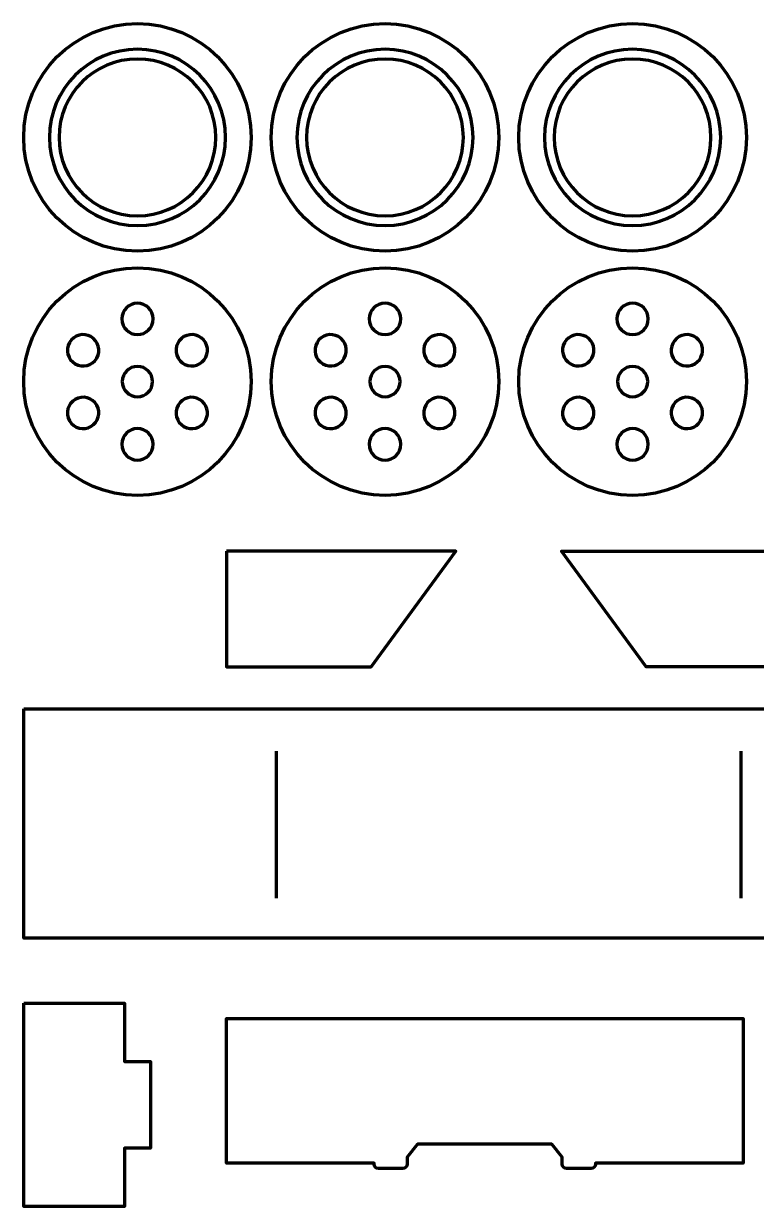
# Model space of a CAD drawing. Header units: inches. Extents: x 247 to 2765, y -1897 to -1110.
# Drawn here: x 1595.4 to 1680, y -1623.5 to -1486.9 of the extents above; entities that cross this region are included whole.
import ezdxf

# ---------------------------------------------------------------- set-up
doc = ezdxf.new("R2010")
doc.units = ezdxf.units.IN
doc.header["$MEASUREMENT"] = 0
doc.layers.add('Layer 1', color=7, linetype='Continuous')

# ---------------------------------------------------------------- blocks, each defined once
blk = doc.blocks.new('block 236')
at = {"layer": 'Layer 1', "color": 18, "lineweight": 70, "true_color": 0x010101}
blk.add_lwpolyline([(1595.38, -1566.04), (1701.88, -1566.04), (1701.88, -1592.52), (1595.38, -1592.52), (1595.38, -1566.04)], dxfattribs=at)
at = {"layer": 'Layer 1', "color": 240, "lineweight": 70, "true_color": 0xec2227}
for points in [[(1624.55, -1570.91), (1624.55, -1587.89)], [(1678.18, -1570.91), (1678.18, -1587.89)]]:
    blk.add_lwpolyline(points, dxfattribs=at)
blk = doc.blocks.new('block 283')
at = {"layer": 'Layer 1', "color": 18, "lineweight": 70, "true_color": 0x010101}
for points in [[(1608.52, -1486.88), (1601.26, -1486.88), (1595.38, -1492.77), (1595.38, -1500.02), (1595.38, -1507.28), (1601.26, -1513.17), (1608.52, -1513.17), (1615.78, -1513.17), (1621.66, -1507.28), (1621.66, -1500.02), (1621.66, -1492.77), (1615.78, -1486.88), (1608.52, -1486.88)], [(1608.52, -1509.08), (1603.52, -1509.08), (1599.46, -1505.03), (1599.46, -1500.02), (1599.46, -1495.02), (1603.52, -1490.97), (1608.52, -1490.97), (1613.52, -1490.97), (1617.57, -1495.02), (1617.57, -1500.02), (1617.57, -1505.03), (1613.52, -1509.08), (1608.52, -1509.08)]]:
    blk.add_open_spline(points, degree=3, knots=[0, 0, 0, 0, 1, 1, 1, 2, 2, 2, 3, 3, 3, 4, 4, 4, 4], dxfattribs=at)
at = {"layer": 'Layer 1', "color": 240, "lineweight": 70, "true_color": 0xec2227}
blk.add_open_spline([(1608.52, -1489.85), (1614.14, -1489.85), (1618.69, -1494.41), (1618.69, -1500.02), (1618.69, -1505.64), (1614.14, -1510.2), (1608.52, -1510.2), (1602.9, -1510.2), (1598.35, -1505.64), (1598.35, -1500.02), (1598.35, -1494.41), (1602.9, -1489.85), (1608.52, -1489.85)], degree=3, knots=[0, 0, 0, 0, 1, 1, 1, 2, 2, 2, 3, 3, 3, 4, 4, 4, 4], dxfattribs=at)
blk = doc.blocks.new('block 284')
at = {"layer": 'Layer 1', "color": 18, "lineweight": 70, "true_color": 0x010101}
for points in [[(1637.11, -1486.88), (1629.85, -1486.88), (1623.97, -1492.77), (1623.97, -1500.02), (1623.97, -1507.28), (1629.85, -1513.17), (1637.11, -1513.17), (1644.36, -1513.17), (1650.25, -1507.28), (1650.25, -1500.02), (1650.25, -1492.77), (1644.36, -1486.88), (1637.11, -1486.88)], [(1637.11, -1509.08), (1632.11, -1509.08), (1628.05, -1505.03), (1628.05, -1500.02), (1628.05, -1495.02), (1632.11, -1490.97), (1637.11, -1490.97), (1642.11, -1490.97), (1646.16, -1495.02), (1646.16, -1500.02), (1646.16, -1505.03), (1642.11, -1509.08), (1637.11, -1509.08)]]:
    blk.add_open_spline(points, degree=3, knots=[0, 0, 0, 0, 1, 1, 1, 2, 2, 2, 3, 3, 3, 4, 4, 4, 4], dxfattribs=at)
at = {"layer": 'Layer 1', "color": 240, "lineweight": 70, "true_color": 0xec2227}
blk.add_open_spline([(1637.11, -1489.85), (1642.72, -1489.85), (1647.28, -1494.41), (1647.28, -1500.02), (1647.28, -1505.64), (1642.72, -1510.2), (1637.11, -1510.2), (1631.49, -1510.2), (1626.93, -1505.64), (1626.93, -1500.02), (1626.93, -1494.41), (1631.49, -1489.85), (1637.11, -1489.85)], degree=3, knots=[0, 0, 0, 0, 1, 1, 1, 2, 2, 2, 3, 3, 3, 4, 4, 4, 4], dxfattribs=at)
blk = doc.blocks.new('block 285')
at = {"layer": 'Layer 1', "color": 18, "lineweight": 70, "true_color": 0x010101}
for points in [[(1665.7, -1486.88), (1658.44, -1486.88), (1652.55, -1492.77), (1652.55, -1500.02), (1652.55, -1507.28), (1658.44, -1513.17), (1665.7, -1513.17), (1672.95, -1513.17), (1678.84, -1507.28), (1678.84, -1500.02), (1678.84, -1492.77), (1672.95, -1486.88), (1665.7, -1486.88)], [(1665.7, -1509.08), (1660.69, -1509.08), (1656.64, -1505.03), (1656.64, -1500.02), (1656.64, -1495.02), (1660.69, -1490.97), (1665.7, -1490.97), (1670.7, -1490.97), (1674.75, -1495.02), (1674.75, -1500.02), (1674.75, -1505.03), (1670.7, -1509.08), (1665.7, -1509.08)]]:
    blk.add_open_spline(points, degree=3, knots=[0, 0, 0, 0, 1, 1, 1, 2, 2, 2, 3, 3, 3, 4, 4, 4, 4], dxfattribs=at)
at = {"layer": 'Layer 1', "color": 240, "lineweight": 70, "true_color": 0xec2227}
blk.add_open_spline([(1665.7, -1489.85), (1671.31, -1489.85), (1675.87, -1494.41), (1675.87, -1500.02), (1675.87, -1505.64), (1671.31, -1510.2), (1665.7, -1510.2), (1660.08, -1510.2), (1655.52, -1505.64), (1655.52, -1500.02), (1655.52, -1494.41), (1660.08, -1489.85), (1665.7, -1489.85)], degree=3, knots=[0, 0, 0, 0, 1, 1, 1, 2, 2, 2, 3, 3, 3, 4, 4, 4, 4], dxfattribs=at)

msp = doc.modelspace()

# ---------------------------------------------------------------- linework, layer by layer
at = {"layer": 'Layer 1', "color": 18, "lineweight": 70, "true_color": 0x010101}
for points in [[(1618.81, -1547.81), (1618.81, -1561.16), (1635.5, -1561.16), (1645.29, -1547.81), (1618.81, -1547.81)], [(1683.97, -1547.81), (1683.97, -1561.16), (1667.28, -1561.16), (1657.49, -1547.81), (1683.97, -1547.81)], [(1595.38, -1600.02), (1607.02, -1600.02), (1607.02, -1606.76), (1610.02, -1606.76), (1610.02, -1616.76), (1607.02, -1616.76), (1607.02, -1623.5), (1595.38, -1623.5), (1595.38, -1600.02)]]:
    msp.add_lwpolyline(points, dxfattribs=at)
for points, knots in [([(1608.52, -1515.09), (1601.26, -1515.09), (1595.38, -1520.98), (1595.38, -1528.23), (1595.38, -1535.49), (1601.26, -1541.37), (1608.52, -1541.37), (1615.78, -1541.37), (1621.66, -1535.49), (1621.66, -1528.23), (1621.66, -1520.97), (1615.78, -1515.09), (1608.52, -1515.09)], [0, 0, 0, 0, 1, 1, 1, 2, 2, 2, 3, 3, 3, 4, 4, 4, 4]), ([(1637.11, -1515.09), (1629.85, -1515.09), (1623.97, -1520.98), (1623.97, -1528.23), (1623.97, -1535.49), (1629.85, -1541.37), (1637.11, -1541.37), (1644.36, -1541.37), (1650.25, -1535.49), (1650.25, -1528.23), (1650.25, -1520.97), (1644.36, -1515.09), (1637.11, -1515.09)], [0, 0, 0, 0, 1, 1, 1, 2, 2, 2, 3, 3, 3, 4, 4, 4, 4]), ([(1665.7, -1515.09), (1658.44, -1515.09), (1652.55, -1520.98), (1652.55, -1528.23), (1652.55, -1535.49), (1658.44, -1541.37), (1665.7, -1541.37), (1672.95, -1541.37), (1678.84, -1535.49), (1678.84, -1528.23), (1678.84, -1520.97), (1672.95, -1515.09), (1665.7, -1515.09)], [0, 0, 0, 0, 1, 1, 1, 2, 2, 2, 3, 3, 3, 4, 4, 4, 4]), ([(1608.52, -1519.18), (1609.52, -1519.18), (1610.33, -1519.99), (1610.33, -1520.99), (1610.33, -1521.99), (1609.52, -1522.8), (1608.52, -1522.8), (1607.52, -1522.8), (1606.71, -1521.99), (1606.71, -1520.99), (1606.71, -1519.99), (1607.52, -1519.18), (1608.52, -1519.18)], [0, 0, 0, 0, 1, 1, 1, 2, 2, 2, 3, 3, 3, 4, 4, 4, 4]), ([(1637.11, -1519.18), (1638.11, -1519.18), (1638.92, -1519.99), (1638.92, -1520.99), (1638.92, -1521.99), (1638.11, -1522.8), (1637.11, -1522.8), (1636.11, -1522.8), (1635.29, -1521.99), (1635.29, -1520.99), (1635.29, -1519.99), (1636.11, -1519.18), (1637.11, -1519.18)], [0, 0, 0, 0, 1, 1, 1, 2, 2, 2, 3, 3, 3, 4, 4, 4, 4]), ([(1665.7, -1519.18), (1666.7, -1519.18), (1667.51, -1519.99), (1667.51, -1520.99), (1667.51, -1521.99), (1666.7, -1522.8), (1665.7, -1522.8), (1664.69, -1522.8), (1663.88, -1521.99), (1663.88, -1520.99), (1663.88, -1519.99), (1664.69, -1519.18), (1665.7, -1519.18)], [0, 0, 0, 0, 1, 1, 1, 2, 2, 2, 3, 3, 3, 4, 4, 4, 4]), ([(1600.68, -1523.71), (1601.18, -1522.84), (1602.29, -1522.54), (1603.15, -1523.04), (1604.02, -1523.54), (1604.32, -1524.65), (1603.81, -1525.52), (1603.31, -1526.38), (1602.21, -1526.68), (1601.34, -1526.18), (1600.47, -1525.68), (1600.18, -1524.57), (1600.68, -1523.71)], [0, 0, 0, 0, 1, 1, 1, 2, 2, 2, 3, 3, 3, 4, 4, 4, 4]), ([(1615.7, -1526.18), (1614.83, -1526.68), (1613.72, -1526.38), (1613.22, -1525.52), (1612.72, -1524.65), (1613.02, -1523.54), (1613.89, -1523.04), (1614.75, -1522.54), (1615.86, -1522.84), (1616.36, -1523.7), (1616.86, -1524.57), (1616.56, -1525.68), (1615.7, -1526.18)], [0, 0, 0, 0, 1, 1, 1, 2, 2, 2, 3, 3, 3, 4, 4, 4, 4]), ([(1629.27, -1523.71), (1629.77, -1522.84), (1630.87, -1522.54), (1631.74, -1523.04), (1632.61, -1523.54), (1632.9, -1524.65), (1632.4, -1525.52), (1631.9, -1526.38), (1630.79, -1526.68), (1629.93, -1526.18), (1629.06, -1525.68), (1628.76, -1524.57), (1629.27, -1523.71)], [0, 0, 0, 0, 1, 1, 1, 2, 2, 2, 3, 3, 3, 4, 4, 4, 4]), ([(1644.29, -1526.18), (1643.42, -1526.68), (1642.31, -1526.38), (1641.81, -1525.52), (1641.31, -1524.65), (1641.61, -1523.54), (1642.47, -1523.04), (1643.34, -1522.54), (1644.45, -1522.84), (1644.95, -1523.7), (1645.45, -1524.57), (1645.15, -1525.68), (1644.29, -1526.18)], [0, 0, 0, 0, 1, 1, 1, 2, 2, 2, 3, 3, 3, 4, 4, 4, 4]), ([(1657.85, -1523.71), (1658.35, -1522.84), (1659.46, -1522.54), (1660.33, -1523.04), (1661.2, -1523.54), (1661.49, -1524.65), (1660.99, -1525.52), (1660.49, -1526.38), (1659.38, -1526.68), (1658.52, -1526.18), (1657.65, -1525.68), (1657.35, -1524.57), (1657.85, -1523.71)], [0, 0, 0, 0, 1, 1, 1, 2, 2, 2, 3, 3, 3, 4, 4, 4, 4]), ([(1672.87, -1526.18), (1672.01, -1526.68), (1670.9, -1526.38), (1670.4, -1525.52), (1669.9, -1524.65), (1670.2, -1523.54), (1671.06, -1523.04), (1671.93, -1522.54), (1673.04, -1522.84), (1673.54, -1523.7), (1674.04, -1524.57), (1673.74, -1525.68), (1672.87, -1526.18)], [0, 0, 0, 0, 1, 1, 1, 2, 2, 2, 3, 3, 3, 4, 4, 4, 4]), ([(1608.52, -1529.98), (1607.55, -1529.98), (1606.77, -1529.2), (1606.77, -1528.23), (1606.77, -1527.27), (1607.55, -1526.48), (1608.52, -1526.48), (1609.48, -1526.48), (1610.27, -1527.27), (1610.27, -1528.23), (1610.27, -1529.2), (1609.48, -1529.98), (1608.52, -1529.98)], [0, 0, 0, 0, 1, 1, 1, 2, 2, 2, 3, 3, 3, 4, 4, 4, 4]), ([(1637.11, -1529.98), (1636.14, -1529.98), (1635.36, -1529.2), (1635.36, -1528.23), (1635.36, -1527.27), (1636.14, -1526.48), (1637.11, -1526.48), (1638.07, -1526.48), (1638.86, -1527.27), (1638.86, -1528.23), (1638.86, -1529.2), (1638.07, -1529.98), (1637.11, -1529.98)], [0, 0, 0, 0, 1, 1, 1, 2, 2, 2, 3, 3, 3, 4, 4, 4, 4]), ([(1665.7, -1529.98), (1664.73, -1529.98), (1663.95, -1529.2), (1663.95, -1528.23), (1663.95, -1527.27), (1664.73, -1526.48), (1665.7, -1526.48), (1666.66, -1526.48), (1667.45, -1527.27), (1667.45, -1528.23), (1667.45, -1529.2), (1666.66, -1529.98), (1665.7, -1529.98)], [0, 0, 0, 0, 1, 1, 1, 2, 2, 2, 3, 3, 3, 4, 4, 4, 4]), ([(1603.15, -1533.42), (1602.29, -1533.92), (1601.18, -1533.63), (1600.68, -1532.76), (1600.18, -1531.89), (1600.47, -1530.78), (1601.34, -1530.28), (1602.21, -1529.78), (1603.31, -1530.08), (1603.81, -1530.95), (1604.32, -1531.81), (1604.02, -1532.92), (1603.15, -1533.42)], [0, 0, 0, 0, 1, 1, 1, 2, 2, 2, 3, 3, 3, 4, 4, 4, 4]), ([(1616.36, -1532.76), (1615.86, -1533.63), (1614.75, -1533.92), (1613.89, -1533.42), (1613.02, -1532.92), (1612.72, -1531.81), (1613.22, -1530.95), (1613.72, -1530.08), (1614.83, -1529.78), (1615.7, -1530.28), (1616.56, -1530.78), (1616.86, -1531.89), (1616.36, -1532.76)], [0, 0, 0, 0, 1, 1, 1, 2, 2, 2, 3, 3, 3, 4, 4, 4, 4]), ([(1631.74, -1533.42), (1630.87, -1533.92), (1629.77, -1533.63), (1629.26, -1532.76), (1628.76, -1531.89), (1629.06, -1530.78), (1629.93, -1530.28), (1630.79, -1529.78), (1631.9, -1530.08), (1632.4, -1530.95), (1632.9, -1531.81), (1632.61, -1532.92), (1631.74, -1533.42)], [0, 0, 0, 0, 1, 1, 1, 2, 2, 2, 3, 3, 3, 4, 4, 4, 4]), ([(1644.95, -1532.76), (1644.45, -1533.63), (1643.34, -1533.92), (1642.47, -1533.42), (1641.61, -1532.92), (1641.31, -1531.81), (1641.81, -1530.95), (1642.31, -1530.08), (1643.42, -1529.78), (1644.29, -1530.28), (1645.15, -1530.78), (1645.45, -1531.89), (1644.95, -1532.76)], [0, 0, 0, 0, 1, 1, 1, 2, 2, 2, 3, 3, 3, 4, 4, 4, 4]), ([(1660.33, -1533.42), (1659.46, -1533.92), (1658.35, -1533.63), (1657.85, -1532.76), (1657.35, -1531.89), (1657.65, -1530.78), (1658.52, -1530.28), (1659.38, -1529.78), (1660.49, -1530.08), (1660.99, -1530.95), (1661.49, -1531.81), (1661.19, -1532.92), (1660.33, -1533.42)], [0, 0, 0, 0, 1, 1, 1, 2, 2, 2, 3, 3, 3, 4, 4, 4, 4]), ([(1673.54, -1532.76), (1673.04, -1533.63), (1671.93, -1533.92), (1671.06, -1533.42), (1670.2, -1532.92), (1669.9, -1531.81), (1670.4, -1530.95), (1670.9, -1530.08), (1672.01, -1529.78), (1672.87, -1530.28), (1673.74, -1530.78), (1674.04, -1531.89), (1673.54, -1532.76)], [0, 0, 0, 0, 1, 1, 1, 2, 2, 2, 3, 3, 3, 4, 4, 4, 4]), ([(1608.52, -1537.29), (1607.52, -1537.29), (1606.71, -1536.48), (1606.71, -1535.47), (1606.71, -1534.47), (1607.52, -1533.66), (1608.52, -1533.66), (1609.52, -1533.66), (1610.33, -1534.47), (1610.33, -1535.47), (1610.33, -1536.48), (1609.52, -1537.29), (1608.52, -1537.29)], [0, 0, 0, 0, 1, 1, 1, 2, 2, 2, 3, 3, 3, 4, 4, 4, 4]), ([(1637.11, -1537.29), (1636.11, -1537.29), (1635.29, -1536.48), (1635.29, -1535.47), (1635.29, -1534.47), (1636.11, -1533.66), (1637.11, -1533.66), (1638.11, -1533.66), (1638.92, -1534.47), (1638.92, -1535.47), (1638.92, -1536.48), (1638.11, -1537.29), (1637.11, -1537.29)], [0, 0, 0, 0, 1, 1, 1, 2, 2, 2, 3, 3, 3, 4, 4, 4, 4]), ([(1665.7, -1537.29), (1664.69, -1537.29), (1663.88, -1536.48), (1663.88, -1535.47), (1663.88, -1534.47), (1664.69, -1533.66), (1665.7, -1533.66), (1666.7, -1533.66), (1667.51, -1534.47), (1667.51, -1535.47), (1667.51, -1536.48), (1666.7, -1537.29), (1665.7, -1537.29)], [0, 0, 0, 0, 1, 1, 1, 2, 2, 2, 3, 3, 3, 4, 4, 4, 4]), ([(1678.45, -1601.82), (1678.45, -1601.82), (1618.81, -1601.82), (1618.81, -1601.82), (1618.81, -1601.82), (1618.81, -1618.51), (1618.81, -1618.51), (1618.81, -1618.51), (1635.84, -1618.51), (1635.84, -1618.51), (1635.84, -1618.51), (1635.84, -1618.63), (1635.84, -1618.63), (1635.84, -1618.9), (1636.06, -1619.13), (1636.34, -1619.13), (1636.34, -1619.13), (1639.18, -1619.13), (1639.18, -1619.13), (1639.45, -1619.13), (1639.68, -1618.9), (1639.68, -1618.63), (1639.68, -1618.63), (1639.68, -1617.8), (1639.68, -1617.8), (1639.68, -1617.8), (1640.87, -1616.32), (1640.87, -1616.32), (1640.87, -1616.32), (1656.39, -1616.32), (1656.39, -1616.32), (1656.39, -1616.32), (1657.58, -1617.8), (1657.58, -1617.8), (1657.58, -1617.8), (1657.58, -1618.63), (1657.58, -1618.63), (1657.58, -1618.9), (1657.8, -1619.13), (1658.08, -1619.13), (1658.08, -1619.13), (1660.92, -1619.13), (1660.92, -1619.13), (1661.19, -1619.13), (1661.42, -1618.9), (1661.42, -1618.63), (1661.42, -1618.63), (1661.42, -1618.51), (1661.42, -1618.51), (1661.42, -1618.51), (1678.45, -1618.51), (1678.45, -1618.51), (1678.45, -1618.51), (1678.45, -1601.82), (1678.45, -1601.82), (1678.45, -1601.82), (1678.45, -1601.82), (1678.45, -1601.82)], [0, 0, 0, 0, 1, 1, 1, 2, 2, 2, 3, 3, 3, 4, 4, 4, 5, 5, 5, 6, 6, 6, 7, 7, 7, 8, 8, 8, 9, 9, 9, 10, 10, 10, 11, 11, 11, 12, 12, 12, 13, 13, 13, 14, 14, 14, 15, 15, 15, 16, 16, 16, 17, 17, 17, 18, 18, 18, 19, 19, 19, 19])]:
    msp.add_open_spline(points, degree=3, knots=knots, dxfattribs=at)

# ---------------------------------------------------------------- block references
at = {"layer": 'Layer 1'}
for name in ['block 283', 'block 284', 'block 285', 'block 236']:
    msp.add_blockref(name, (0, 0), dxfattribs=at)

doc.saveas('drawing.dxf')
